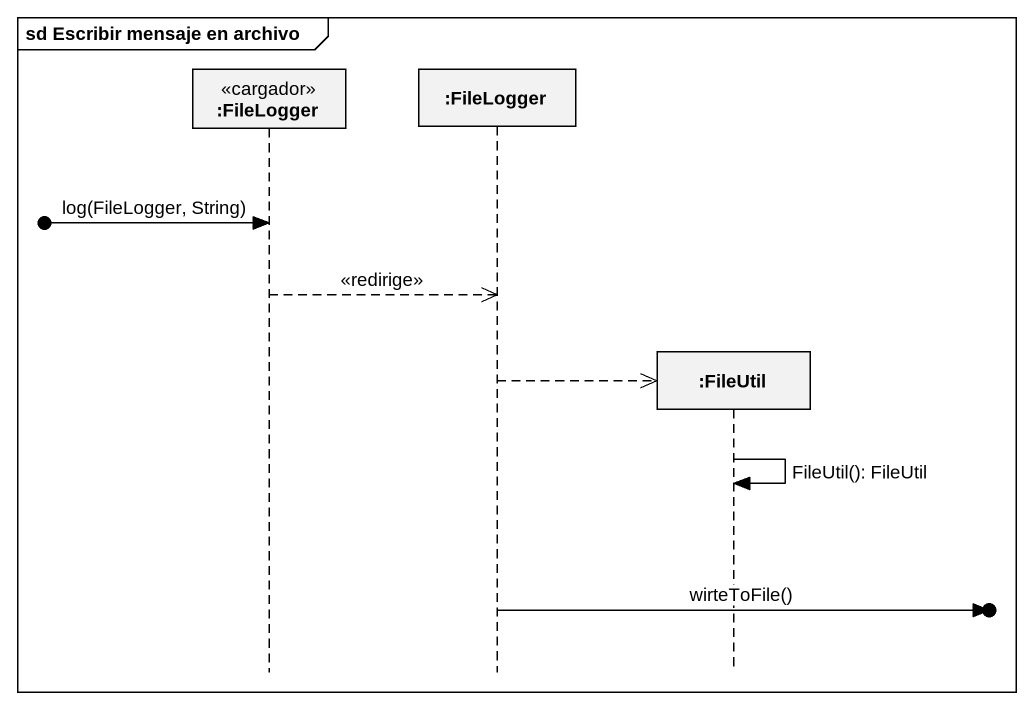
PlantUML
@startuml
mainframe sd Escribir mensaje en archivo
hide footbox
participant ":FileLogger" as FileLogger <<cargador>>
participant ":FileLogger" as FileLogger_2
participant ":FileUtil" as FileUtil

[o-> FileLogger : log(FileLogger, String)
FileLogger -->> FileLogger_2 : <<redirige>>
FileLogger_2 -->> FileUtil **
FileUtil -> FileUtil : FileUtil(): FileUtil
FileLogger_2 ->o] : wirteToFile()
@enduml
